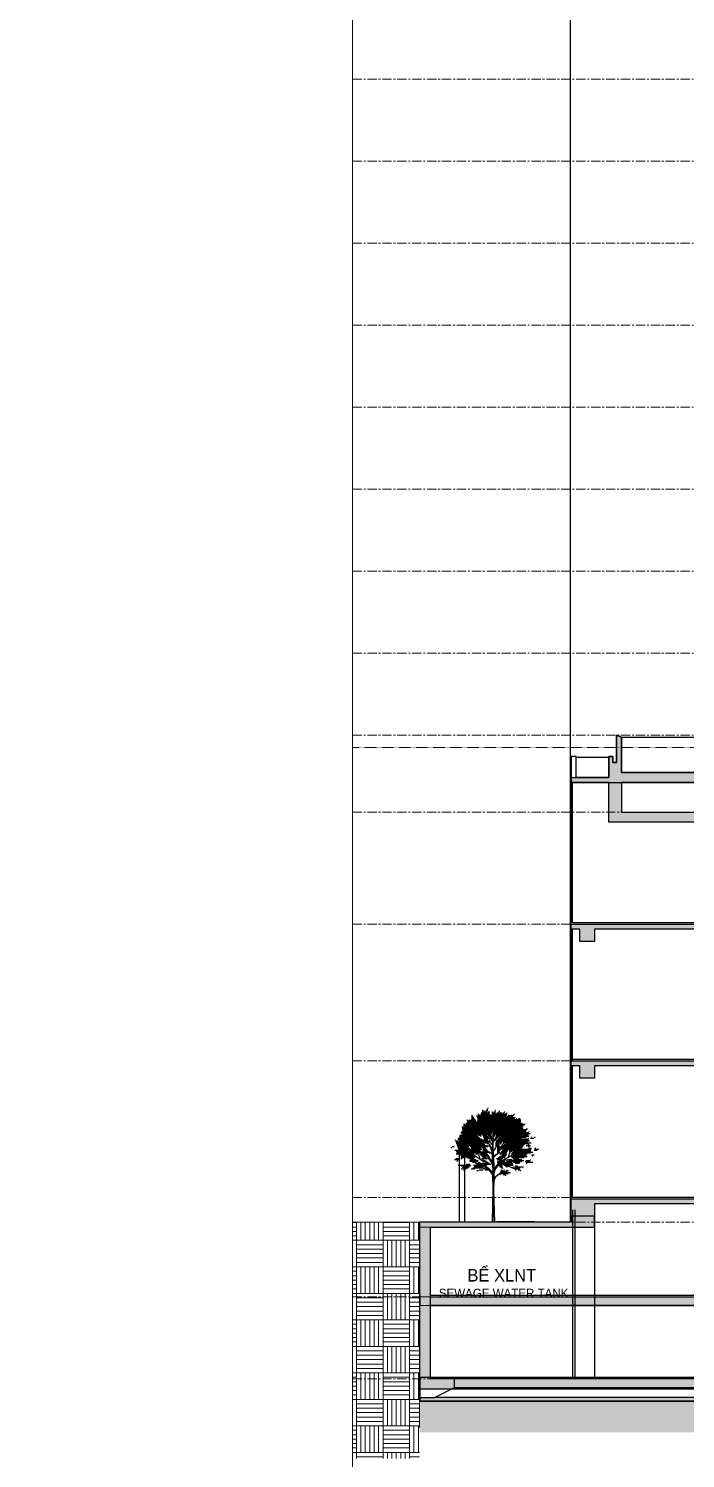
# Model space of a CAD drawing. Header units: millimetres. Extents: x -100356 to 314685, y 446 to 1273965.
# Drawn here: x 6499 to 32926, y 154586 to 212120 of the extents above; entities that cross this region are included whole.
import ezdxf
from ezdxf.xclip import XClip

# ---------------------------------------------------------------- set-up
doc = ezdxf.new("R2010")
doc.units = ezdxf.units.MM
doc.header["$XCLIPFRAME"] = 2
for name, pattern in [('20180221 BF$0$Core - tb$0$HIDDEN', [0.375, 0.25, -0.125]), ('section$0$CENTER', [2, 1.25, -0.25, 0.25, -0.25]), ('section$0$Kume - Center 2', [9, 3, -1.5, 3, -1.5])]:
    doc.linetypes.add(name, pattern=pattern)
for name, color, linetype, lineweight in [('@ color hatch', 7, 'Continuous', 13), ('Hatch-wall', 251, 'Continuous', 5), ('section$0$A-_DETA----_E', 8, 'Continuous', 9), ('section$0$A-_FLOR----_E', 7, 'Continuous', 9), ('section$0$A-_FLORLEVL_E', 7, 'Continuous', 5), ('section$0$A-_WALL----_E', 1, 'Continuous', 9), ('section$0$A-_WALL----_H', 1, 'Continuous', 18), ('section$0$C-_SITEBLDG_E', 7, 'Continuous', 9), ('section$0$C-_TOPO----_E', 7, 'Continuous', 9), ('section$0$NKC_TRUC', 8, 'section$0$CENTER', 13), ('section$0$S-_WALLSTRU_E', 1, 'Continuous', 9)]:
    doc.layers.add(name, color=color, linetype=linetype, lineweight=lineweight)
for name, color, linetype in [('section$0$FIN', 3, 'Continuous'), ('section$0$NAM', 3, 'Continuous'), ('section$0$STR', 7, 'Continuous'), ('STR', 7, 'Continuous')]:
    doc.layers.add(name, color=color, linetype=linetype)
doc.styles.add('section$0$Arial', font='Font - TrueType - Arial.ttf', dxfattribs={"width": 0.95, "height": 770})
pattern_1 = [(90, (-116859.5, 230551.9), (-1066.8, 1066.8), [1066.8, -1066.8]), (90, (-116681.7, 230551.9), (-1066.8, 1066.8), [1066.8, -1066.8]), (90, (-116503.9, 230551.9), (-1066.8, 1066.8), [1066.8, -1066.8]), (90, (-116326.1, 230551.9), (-1066.8, 1066.8), [1066.8, -1066.8]), (90, (-116148.3, 230551.9), (-1066.8, 1066.8), [1066.8, -1066.8]), (90, (-115970.5, 230551.9), (-1066.8, 1066.8), [1066.8, -1066.8]), (90, (-115792.7, 230551.9), (-1066.8, 1066.8), [1066.8, -1066.8]), (0, (-116859.5, 231618.7), (1066.8, -1066.8), [1066.8, -1066.8]), (0, (-116859.5, 231796.5), (1066.8, -1066.8), [1066.8, -1066.8]), (0, (-116859.5, 231974.3), (1066.8, -1066.8), [1066.8, -1066.8]), (0, (-116859.5, 232152.1), (1066.8, -1066.8), [1066.8, -1066.8]), (0, (-116859.5, 232329.9), (1066.8, -1066.8), [1066.8, -1066.8]), (0, (-116859.5, 232507.7), (1066.8, -1066.8), [1066.8, -1066.8]), (0, (-116859.5, 232685.5), (1066.8, -1066.8), [1066.8, -1066.8])]

# ---------------------------------------------------------------- blocks, each defined once
blk = doc.blocks.new('section$0$grid section')
at = {"layer": 'section$0$NKC_TRUC', "ltscale": 300}
for p, q in [((-141943.9, 45500), (0, 45500)), ((-141943.9, 42200), (0, 42200)), ((-141943.9, 38900), (0, 38900)), ((-141943.9, 35600), (0, 35600)), ((-141943.9, 32300), (0, 32300)), ((-141943.9, 29000), (0, 29000)), ((-141943.9, 25700), (0, 25700)), ((-141943.9, 22400), (0, 22400)), ((-141943.9, 19100), (0, 19100)), ((-141943.9, 16000), (-4445, 16000)), ((-141943.9, 11500), (-4445, 11500)), ((-141943.9, 6000), (0, 6000)), ((-141943.9, 500), (0, 500)), ((-141943.9, -500), (0, -500)), ((-141943.9, -3500), (0, -3500)), ((-141943.9, -6800), (-4445, -6800))]:
    blk.add_line(p, q, dxfattribs=at)
blk = doc.blocks.new('section$0$section')
at = {"layer": 'section$0$C-_SITEBLDG_E'}
h = blk.add_hatch(dxfattribs=at)
h.set_pattern_fill('FP_2', color=256, angle=-40, style=0, pattern_type=2)
h.set_pattern_definition([(230, (-118473.9, 182102), (-2550.58, 223.15), [266.7, -2933.7]), (175, (-118474, 182102), (493.4, -2674.8), [213.36, -2346.96]), (280.451, (-118686.4, 182120.5), (-2057.2, -2451.63), [226.66, -2493.26]), (226.184, (-118474, 181390.7), (-3795.1, 588.6), [400.05, -4400.55]), (276.636, (-118790, 181439.8), (-3323.64, -3463.99), [340, -3739.9]), (171.184, (-118474, 181390.7), (-3323.67, -3463.95), [320.04, -3520.44]), (201, (-118829.5, 181568.5), (-2122.6, 1431.71), [266.7, -2933.7]), (146, (-118829.5, 181568.5), (-865.23, -2578.63), [213.36, -2346.96]), (251.451, (-119006.4, 181687.8), (-2987.84, -1146.9), [226.66, -2493.26]), (217.5, (-118473.9, 182101.9), (-43.241, -1183.77), [117.35, -2201.164, 117.35, -4621.02]), (217.5, (-118473.9, 182101.9), (-43.241, -1183.77), [-2435.86, -2265.17, 117.35, -2238.5]), (187.5, (-118473.9, 182101.9), (-935.475, -1402.528), [117.35, -1241.044, 117.35, -3045.714]), (187.5, (-118473.9, 182101.9), (-935.475, -1402.528), [-1475.74, -2147.824, 117.35, -780.54]), (147.5, (-117680.9, 182101.9), (-1898.273, 80.205), [117.35, -771.65, 117.35, -6336.79]), (147.5, (-117680.9, 182101.9), (-1898.273, 80.205), [-1006.35, -2656.33, 117.35, -3563.11]), (137.5, (-117325.3, 182102), (-2073.81, -355.973), [117.35, -1038.35, 117.35, -4338.32]), (137.5, (-117325.3, 182102), (-2073.81, -355.973), [-1273.05, -1724.66, 117.35, -2496.31])])
h.paths.add_polyline_path([(-98226, 181972), (-98176, 181972), (-98176, 182102), (-98226, 182102)], flags=0)
h.paths.add_polyline_path([(-60007, 181972), (-60007, 182102), (-94971, 182102), (-94971, 181972), (-60198, 181972)], flags=0)
h.paths.add_polyline_path([(-174118, 181972), (-98626, 181972), (-98626, 182102), (-174118, 182102), (-174118, 181972)], flags=0)
h.paths.add_polyline_path([(-95371, 181972), (-95371, 182102), (-95421, 182102), (-95421, 181972)], flags=0)
h = blk.add_hatch(dxfattribs=at)
h.set_pattern_fill('FP_1', color=256, style=0, pattern_type=2)
h.set_pattern_definition(pattern_1)
h.paths.add_polyline_path([(-60007, 181952), (-60007, 181972), (-94133, 181972), (-94133, 181952), (-60198, 181952)])
h.paths.add_polyline_path([(-174118, 181952), (-98626, 181952), (-98626, 181972), (-174118, 181972)])
h.paths.add_polyline_path([(-98226, 181952), (-98176, 181952), (-98176, 181972), (-98226, 181972)])
h.paths.add_polyline_path([(-95371, 181952), (-95371, 181972), (-95421, 181972), (-95421, 181952)])
at = {"layer": 'section$0$C-_TOPO----_E'}
h = blk.add_hatch(dxfattribs=at)
h.set_pattern_fill('FP_1', color=15, style=0, pattern_type=2)
h.set_pattern_definition([(90, (-116859.5, 229501.9), (-1066.8, 1066.8), [1066.8, -1066.8]), (90, (-116681.7, 229501.9), (-1066.8, 1066.8), [1066.8, -1066.8]), (90, (-116503.9, 229501.9), (-1066.8, 1066.8), [1066.8, -1066.8]), (90, (-116326.1, 229501.9), (-1066.8, 1066.8), [1066.8, -1066.8]), (90, (-116148.3, 229501.9), (-1066.8, 1066.8), [1066.8, -1066.8]), (90, (-115970.5, 229501.9), (-1066.8, 1066.8), [1066.8, -1066.8]), (90, (-115792.7, 229501.9), (-1066.8, 1066.8), [1066.8, -1066.8]), (0, (-116859.5, 230568.7), (1066.8, -1066.8), [1066.8, -1066.8]), (0, (-116859.5, 230746.5), (1066.8, -1066.8), [1066.8, -1066.8]), (0, (-116859.5, 230924.3), (1066.8, -1066.8), [1066.8, -1066.8]), (0, (-116859.5, 231102.1), (1066.8, -1066.8), [1066.8, -1066.8]), (0, (-116859.5, 231279.9), (1066.8, -1066.8), [1066.8, -1066.8]), (0, (-116859.5, 231457.7), (1066.8, -1066.8), [1066.8, -1066.8]), (0, (-116859.5, 231635.5), (1066.8, -1066.8), [1066.8, -1066.8])])
h.paths.add_polyline_path([(-180903, 179652), (-174125, 179652), (-174125, 189152), (-180903, 189152), (-180903, 182177)], flags=0)
h = blk.add_hatch(dxfattribs=at)
h.set_pattern_fill('FP_1', color=15, style=0, pattern_type=2)
h.set_pattern_definition(pattern_1)
h.paths.add_polyline_path([(-94133, 181952), (-94133, 181002), (-98626, 181002), (-98626, 181952), (-174125, 181952), (-174125, 180702), (-60007, 180702), (-60007, 181952)])
at = {"layer": 'section$0$A-_DETA----_E', "linetype": 'section$0$Kume - Center 2'}
blk.add_line((-180903, 208252), (-56304, 208252), dxfattribs=at)
at = {"layer": 'section$0$A-_FLOR----_E', "lineweight": 25}
for p, q in [((-174118, 186202), (-174118, 185802)), ((-98033, 186202), (-173686, 186202)), ((-173686, 185802), (-98033, 185802)), ((-174118, 182502), (-174125, 182502)), ((-174118, 182902), (-174118, 182502)), ((-172718, 182902), (-174118, 182902)), ((-174118, 182902), (-174118, 182102)), ((-173518, 182102), (-172718, 182502)), ((-98533, 182902), (-172718, 182902)), ((-172718, 182502), (-172718, 182902)), ((-172718, 182502), (-98533, 182502)), ((-174118, 182102), (-173518, 182102))]:
    blk.add_line(p, q, dxfattribs=at)
at = {"layer": 'section$0$A-_FLOR----_E'}
for p, q in [((-98033, 186152), (-174118, 186152)), ((-98533, 182852), (-172718, 182852))]:
    blk.add_line(p, q, dxfattribs=at)
at = {"layer": 'section$0$A-_WALL----_E'}
for p, q in [((-173702, 188952), (-173702, 185102)), ((-173686, 186152), (-173686, 186202)), ((-173686, 185802), (-174118, 185802)), ((-173702, 185802), (-173702, 182902))]:
    blk.add_line(p, q, dxfattribs=at)
at = {"layer": 'section$0$C-_SITEBLDG_E'}
for p, q in [((-174125, 182102), (-174118, 182102)), ((-174118, 181952), (-174125, 181952)), ((-98533, 181972), (-174118, 181972))]:
    blk.add_line(p, q, dxfattribs=at)
at = {"layer": 'section$0$C-_SITEBLDG_E', "lineweight": 25}
for p, q in [((-174118, 182102), (-174118, 181952)), ((-174118, 181952), (-98533, 181952)), ((-98533, 182102), (-173518, 182102))]:
    blk.add_line(p, q, dxfattribs=at)
at = {"layer": 'section$0$C-_TOPO----_E', "lineweight": 18}
for p, q in [((-174125, 189152), (-180903, 189152)), ((-164056, 181952), (-174125, 181952)), ((-136471, 181952), (-164056, 181952))]:
    blk.add_line(p, q, dxfattribs=at)
at = {"layer": 'section$0$C-_TOPO----_E'}
for p, q in [((-180903, 189152), (-174125, 189152)), ((-174125, 189152), (-168022, 189152)), ((-168022, 189152), (-174125, 189152)), ((-174125, 189152), (-174125, 183853)), ((-174125, 184903), (-174125, 181952)), ((-164056, 181952), (-174125, 181952)), ((-136471, 181952), (-164056, 181952))]:
    blk.add_line(p, q, dxfattribs=at)
at = {"layer": 'section$0$C-_TOPO----_E', "lineweight": 18, "flags": 128}
blk.add_lwpolyline([(-174125, 180902), (-174125, 183853), (-174125, 189152)], dxfattribs=at)
at = {"layer": 'section$0$FIN'}
for p, q in [((-167971, 189652), (-167971, 185152)), ((-167876, 189652), (-167876, 185152)), ((-167082, 189652), (-167082, 185152)), ((-167971, 185802), (-167971, 182902)), ((-167876, 185802), (-167876, 182902)), ((-167082, 185802), (-167082, 182902))]:
    blk.add_line(p, q, dxfattribs=at)
at = {"layer": 'section$0$S-_WALLSTRU_E'}
for p, q in [((-174118, 188952), (-174125, 188952)), ((-168022, 188952), (-173686, 188952))]:
    blk.add_line(p, q, dxfattribs=at)
at = {"layer": 'section$0$S-_WALLSTRU_E', "lineweight": 18}
for p, q in [((-174118, 188952), (-174118, 185152)), ((-173686, 188952), (-174118, 188952)), ((-173686, 185152), (-173686, 188952)), ((-174118, 185802), (-174118, 182902)), ((-173686, 182902), (-173686, 185802))]:
    blk.add_line(p, q, dxfattribs=at)
blk = doc.blocks.new('section$0$PODIUM')
at = {"layer": 'Hatch-wall', "ltscale": 0.5}
h = blk.add_hatch(color=256, dxfattribs=at)
h.dxf.hatch_style = 1
h.paths.add_polyline_path([(-28518, 21000), (-28518, 23000), (-36718, 23000), (-44940, 22200), (-65371, 22200), (-65371, 21000)], flags=16)
h.paths.add_polyline_path([(-67390, 22200), (-67390, 22400), (-65871, 22400), (-65871, 23250), (-65721, 23250), (-65721, 23000), (-65571, 23000), (-65571, 24100), (-65371, 24027), (-65371, 22600), (-44940, 22600), (-36718, 23400), (-36718, 23927), (-36518, 23927), (-36518, 23400), (-28518, 23400), (-28518, 24027), (-28318, 24100), (-28318, 24000), (-28318, 23850), (-12725, 23850), (-12725, 24050), (2849, 24050), (2849, 23550), (2599, 23550), (2599, 23850), (729, 23850), (729, 23550), (429, 23550), (429, 23850), (-2571, 23850), (-2571, 23550), (-2871, 23550), (-2871, 23850), (-12125, 23850), (-12125, 23070), (-12725, 23070), (-12725, 23570), (-16690, 23570), (-16690, 23370), (-16990, 23370), (-16990, 23570), (-16990, 23720), (-28318, 23720), (-28318, 23420), (-28318, 23370), (-28318, 23720), (-28318, 20600), (-65871, 20600), (-65871, 22200)])
h = blk.add_hatch(color=256, dxfattribs=at)
h.dxf.hatch_style = 1
h.paths.add_polyline_path([(-67390, 16500), (2849, 16500), (2849, 15900), (2249, 15900), (2249, 16300), (-2271, 16300), (-2271, 15900), (-2871, 15900), (-2871, 16300), (-12125, 16300), (-12125, 15800), (-12725, 15800), (-12725, 16300), (-16690, 16300), (-16690, 15900), (-17290, 15900), (-17290, 16300), (-28318, 16300), (-28318, 15800), (-28918, 15800), (-28918, 16300), (-37160, 16300), (-37160, 15800), (-37760, 15800), (-37760, 16300), (-44540, 16300), (-44540, 15900), (-45140, 15900), (-45140, 16300), (-56690, 16300), (-56690, 15800), (-57290, 15800), (-57290, 16300), (-66450, 16300), (-66450, 15800), (-67050, 15800), (-67050, 16300), (-67390, 16300)])
h = blk.add_hatch(color=256, dxfattribs=at)
h.dxf.hatch_style = 1
h.paths.add_polyline_path([(-67390, 11000), (2849, 11000), (2849, 10400), (2249, 10400), (2249, 10800), (-2271, 10800), (-2271, 10400), (-2871, 10400), (-2871, 10800), (-12125, 10800), (-12125, 10300), (-12725, 10300), (-12725, 10800), (-16690, 10800), (-16690, 10400), (-17290, 10400), (-17290, 10800), (-28318, 10800), (-28318, 10300), (-28918, 10300), (-28918, 10800), (-37160, 10800), (-37160, 10300), (-37760, 10300), (-37760, 10800), (-44540, 10800), (-44540, 10400), (-45140, 10400), (-45140, 10800), (-56690, 10800), (-56690, 10300), (-57290, 10300), (-57290, 10800), (-66450, 10800), (-66450, 10300), (-67050, 10300), (-67050, 10800), (-67390, 10800)])
h = blk.add_hatch(color=256, dxfattribs=at)
h.dxf.hatch_style = 1
h.paths.add_polyline_path([(22454, 5450), (22454, 4750), (23054, 4750), (23054, 5250), (25554, 5250), (25554, 4750), (26154, 4750), (26154, 5250), (36629, 5250), (36629, 4750), (37229, 4750), (37229, 5250), (40025, 5250), (40025, 4750), (40210, 4750), (40210, -1800), (5749, -1800), (5749, -3300), (2849, -3300), (2849, -1800), (-73054, -1800), (-73054, 4300), (-67244, 4300), (-66450, 4300), (-66450, 4750), (-67390, 4750), (-67390, 4500), (-73493, 4500), (-73493, -2200), (2499, -2200), (2499, -2565), (2499, -3600), (6099, -3600), (6099, -2200), (40625, -2200), (40625, 4750), (40625, 5450)])
h = blk.add_hatch(color=256, dxfattribs=at)
h.dxf.hatch_style = 1
h.paths.add_polyline_path([(-67390, 5450), (2849, 5450), (2849, 4850), (2249, 4850), (2249, 5250), (-2271, 5250), (-2271, 4850), (-2871, 4850), (-2871, 5250), (-12125, 5250), (-12125, 4750), (-12725, 4750), (-12725, 5250), (-16690, 5250), (-16690, 4850), (-17290, 4850), (-17290, 5250), (-28318, 5250), (-28318, 4750), (-28918, 4750), (-28918, 5250), (-37160, 5250), (-37160, 4750), (-37760, 4750), (-37760, 5250), (-44540, 5250), (-44540, 4850), (-45140, 4850), (-45140, 5250), (-56690, 5250), (-56690, 4750), (-57290, 4750), (-57290, 5250), (-66450, 5250), (-66450, 4750), (-67390, 4750), (-67390, 5250)])
h = blk.add_hatch(color=256, dxfattribs=at)
h.dxf.hatch_style = 1
h.paths.add_polyline_path([(-73054, 1500), (2599, 1500), (2599, 1150), (-73054, 1150)])
at = {"layer": 'section$0$FIN'}
for p, q in [((-65371, 24027), (-28518, 24027)), ((-57730, 16550), (-67390, 16550)), ((-57730, 11050), (-67390, 11050)), ((-57730, 5500), (-67390, 5500))]:
    blk.add_line(p, q, dxfattribs=at)
for points in [[(-65871, 23200), (-67190, 23200)], [(-67390, 16550), (-67390, 22200)], [(-67340, 16550), (-67340, 22200)], [(-67390, 11000), (-67390, 16300)], [(-67340, 11000), (-67340, 16300)], [(-67390, 5500), (-67390, 10800)], [(-67340, 5500), (-67340, 10800)]]:
    blk.add_lwpolyline(points, dxfattribs=at)
at = {"layer": 'section$0$STR', "ltscale": 10}
for p, q in [((-65371, 24027), (-65571, 24100)), ((-65571, 24100), (-65571, 23000)), ((-65371, 22600), (-65371, 24027)), ((-67190, 23250), (-67390, 23250)), ((-67390, 23250), (-67390, 22200)), ((-67190, 22400), (-67190, 23250)), ((-65721, 23250), (-65871, 23250)), ((-65871, 23250), (-65871, 22400)), ((-65721, 23000), (-65721, 23250)), ((-65571, 23000), (-65721, 23000)), ((-44940, 22600), (-65371, 22600)), ((-67390, 22200), (-65771, 22200)), ((-65871, 22400), (-67190, 22400)), ((-65771, 22200), (-44940, 22200))]:
    blk.add_line(p, q, dxfattribs=at)
at = {"layer": 'section$0$STR'}
for points in [[(-62170, 16300), (-66450, 16300), (-66450, 15800), (-67050, 15800), (-67050, 16300), (-67390, 16300), (-67390, 16500), (-37070, 16500), (-37160, 16500), (-37160, 16300), (-37160, 16300), (-37160, 15800), (-37760, 15800), (-37760, 16300), (-42040, 16300)], [(-62170, 10800), (-66450, 10800), (-66450, 10300), (-67050, 10300), (-67050, 10800), (-67390, 10800), (-67390, 11000), (-37070, 11000), (-37160, 11000), (-37160, 10800), (-37160, 10800), (-37160, 10300), (-37760, 10300), (-37760, 10800), (-42040, 10800)], [(-62170, 5250), (-66450, 5250), (-66450, 4750), (-67390, 4750), (-67390, 5250), (-67390, 5250), (-67390, 5450), (-37070, 5450), (-37160, 5450), (-37160, 5250), (-37160, 5250), (-37160, 4750), (-37760, 4750), (-37760, 5250), (-42040, 5250)]]:
    blk.add_lwpolyline(points, dxfattribs=at)
at = {"layer": 'STR', "ltscale": 0.5}
for points in [[(-28318, 20600), (-65871, 20600), (-65871, 22200), (-67390, 22200), (-67390, 22400), (-65871, 22400), (-65871, 23250), (-65721, 23250), (-65721, 23000), (-65571, 23000), (-65571, 24100), (-65371, 24027), (-65371, 22600), (-44940, 22600)], [(-57290, 16300), (-66450, 16300), (-66450, 15800), (-67050, 15800), (-67050, 16300), (-67390, 16300), (-67390, 16500), (2849, 16500)], [(-57290, 10800), (-66450, 10800), (-66450, 10300), (-67050, 10300), (-67050, 10800), (-67390, 10800), (-67390, 11000), (2849, 11000)], [(2849, -1800), (-73054, -1800), (-73054, 4300), (-67244, 4300), (-66450, 4300), (-66450, 4750), (-67390, 4750), (-67390, 4500), (-73493, 4500), (-73493, -2200), (2499, -2200)], [(-57290, 5250), (-66450, 5250), (-66450, 4750), (-67390, 4750), (-67390, 5250), (-67390, 5250), (-67390, 5450), (2849, 5450)]]:
    blk.add_lwpolyline(points, dxfattribs=at)
for points in [[(-28518, 21000), (-28518, 23000), (-36718, 23000), (-44940, 22200), (-65371, 22200), (-65371, 21000)], [(-73054, 1500), (2599, 1500), (2599, 1150), (-73054, 1150)]]:
    blk.add_lwpolyline(points, close=True, dxfattribs=at)
blk = doc.blocks.new('*X312')
at = {"color": 0, "linetype": 'ByBlock'}
for p, q in [((6.81, 14), (6.88, 14)), ((6.81, 13.9), (7.01, 13.9)), ((7.14, 13.9), (7.37, 13.9)), ((7.22, 14), (7.39, 14)), ((7.3, 14.1), (7.42, 14.1)), ((7.38, 14.2), (7.45, 14.2)), ((7.47, 14.3), (7.47, 14.3)), ((7.64, 13.9), (7.65, 13.9)), ((7.82, 13.9), (7.85, 13.9)), ((8.14, 13.9), (8.24, 13.9)), ((8.24, 14), (8.25, 14)), ((8.63, 13.9), (8.69, 13.9)), ((4.6, 12.3), (4.63, 12.3)), ((4.78, 12.5), (4.93, 12.5)), ((4.8, 12.4), (11.31, 12.4)), ((4.82, 12.3), (11.21, 12.3)), ((5.05, 12.6), (10.87, 12.6)), ((5.06, 12.5), (11.42, 12.5)), ((5.11, 13), (5.11, 13)), ((5.15, 12.9), (5.24, 12.9)), ((5.19, 12.8), (6.16, 12.8)), ((5.23, 12.7), (10.92, 12.7)), ((5.32, 12.9), (6.1, 12.9)), ((5.63, 13), (6.03, 13)), ((5.64, 13.1), (5.96, 13.1)), ((5.65, 13.3), (5.83, 13.3)), ((5.65, 13.2), (5.9, 13.2)), ((5.66, 13.4), (5.76, 13.4)), ((5.67, 13.5), (5.7, 13.5)), ((6.18, 13.4), (6.26, 13.4)), ((6.22, 13.3), (9.41, 13.3)), ((6.26, 13.2), (9.39, 13.2)), ((6.26, 12.8), (10.96, 12.8)), ((6.3, 13.7), (6.31, 13.7)), ((6.3, 13.1), (10.29, 13.1)), ((6.3, 12.9), (10.95, 12.9)), ((6.32, 13.6), (6.41, 13.6)), ((6.33, 13), (10.24, 13)), ((6.34, 13.5), (6.52, 13.5)), ((6.36, 13.4), (9.42, 13.4)), ((6.62, 13.5), (7.77, 13.5)), ((6.65, 13.6), (7.57, 13.6)), ((6.68, 13.7), (7.59, 13.7)), ((6.79, 13.8), (7.34, 13.8)), ((7.45, 13.8), (7.62, 13.8)), ((7.82, 13.8), (7.92, 13.8)), ((7.82, 13.7), (8.23, 13.7)), ((7.82, 13.6), (8.23, 13.6)), ((7.82, 13.5), (9.44, 13.5)), ((8.04, 13.8), (8.24, 13.8)), ((8.25, 13.6), (8.84, 13.6)), ((8.38, 13.7), (8.89, 13.7)), ((8.51, 13.8), (8.65, 13.8)), ((8.89, 13.6), (9.45, 13.6)), ((9.02, 13.7), (9.17, 13.7)), ((9.16, 13.8), (9.21, 13.8)), ((9.39, 13.7), (9.47, 13.7)), ((9.41, 13.2), (10.34, 13.2)), ((9.48, 13.3), (10.09, 13.3)), ((9.56, 13.4), (10.16, 13.4)), ((9.63, 13.5), (9.65, 13.5)), ((9.93, 13.5), (10.01, 13.5)), ((10.11, 13.5), (10.23, 13.5)), ((10.26, 13), (10.5, 13)), ((10.27, 13.6), (10.29, 13.6)), ((10.45, 13.1), (10.5, 13.1)), ((10.53, 13), (10.91, 13)), ((10.68, 13.1), (10.87, 13.1)), ((10.91, 12.6), (11.08, 12.6)), ((3.88, 10.8), (3.95, 10.8)), ((4.18, 10.9), (6.73, 10.9)), ((4.22, 11), (6.54, 11)), ((4.27, 10.8), (7.3, 10.8)), ((4.35, 11.3), (6.3, 11.3)), ((4.36, 11.2), (6.38, 11.2)), ((4.38, 11.1), (6.46, 11.1)), ((4.52, 11.6), (7.88, 11.6)), ((4.56, 11.7), (7.93, 11.7)), ((4.58, 11.5), (6.68, 11.5)), ((4.62, 12.2), (11.1, 12.2)), ((4.64, 12.1), (11.21, 12.1)), ((4.64, 11.4), (6.69, 11.4)), ((4.66, 12), (11.2, 12)), ((4.68, 11.8), (11.53, 11.8)), ((4.69, 11.9), (11.19, 11.9)), ((6.41, 11.3), (6.69, 11.3)), ((6.61, 11.2), (6.7, 11.2)), ((6.71, 11.5), (7.84, 11.5)), ((6.77, 11.4), (7.28, 11.4)), ((6.83, 11.3), (7.34, 11.3)), ((6.89, 11.2), (7.2, 11.2)), ((6.94, 11.1), (7.22, 11.1)), ((6.96, 10.9), (7.27, 10.9)), ((7, 11), (7.25, 11)), ((7.24, 11.2), (7.4, 11.2)), ((7.33, 11.4), (7.71, 11.4)), ((7.33, 11.1), (7.46, 11.1)), ((7.41, 11), (7.52, 11)), ((7.45, 11.3), (7.78, 11.3)), ((7.5, 10.9), (7.58, 10.9)), ((7.56, 11.2), (7.85, 11.2)), ((7.58, 10.8), (7.63, 10.8)), ((7.68, 11.1), (8.06, 11.1)), ((7.8, 11), (8.01, 11)), ((7.89, 11.2), (8.11, 11.2)), ((7.9, 11.3), (8.16, 11.3)), ((7.92, 11.4), (8.21, 11.4)), ((7.92, 10.9), (7.96, 10.9)), ((7.93, 11.5), (8.26, 11.5)), ((7.94, 11.6), (8.31, 11.6)), ((7.96, 11.7), (11.47, 11.7)), ((8.22, 10.9), (8.29, 10.9)), ((8.23, 11), (8.41, 11)), ((8.24, 11.1), (8.54, 11.1)), ((8.26, 11.2), (8.66, 11.2)), ((8.27, 11.3), (8.78, 11.3)), ((8.28, 11.4), (11.78, 11.4)), ((8.3, 11.5), (11.94, 11.5)), ((8.31, 11.6), (11.82, 11.6)), ((8.37, 10.8), (11.76, 10.8)), ((8.46, 10.9), (11.77, 10.9)), ((8.55, 11), (10.93, 11)), ((8.64, 11.1), (11.53, 11.1)), ((8.73, 11.2), (11.82, 11.2)), ((8.81, 11.3), (11.75, 11.3)), ((11.28, 11.9), (11.59, 11.9)), ((11.52, 12), (11.66, 12)), ((11.77, 11), (11.79, 11)), ((11.79, 11.7), (11.83, 11.7)), ((11.99, 11), (12.39, 11)), ((12.06, 11.1), (12.14, 11.1)), ((12.38, 11.1), (12.49, 11.1)), ((3.42, 10), (3.53, 10)), ((3.59, 10.1), (3.78, 10.1)), ((3.87, 9.7), (6.58, 9.7)), ((3.92, 10.7), (4.22, 10.7)), ((3.96, 10.6), (7.35, 10.6)), ((4, 10.5), (6.78, 10.5)), ((4.01, 9.6), (6.69, 9.6)), ((4.01, 9.3), (5.91, 9.3)), ((4.04, 10.4), (6.94, 10.4)), ((4.05, 9.4), (5.81, 9.4)), ((4.08, 10.3), (5.29, 10.3)), ((4.11, 9.5), (6.37, 9.5)), ((4.12, 10.2), (5.32, 10.2)), ((4.16, 10.1), (5.35, 10.1)), ((4.19, 10), (5.18, 10)), ((4.23, 9.9), (5.42, 9.9)), ((4.27, 9.8), (6.76, 9.8)), ((4.37, 10.7), (7.33, 10.7)), ((5.3, 10.3), (7.09, 10.3)), ((5.41, 10.2), (7.24, 10.2)), ((5.51, 10.1), (6.7, 10.1)), ((5.6, 9.9), (6.74, 9.9)), ((5.62, 10), (6.72, 10)), ((5.84, 9.4), (6.4, 9.4)), ((6.13, 9.3), (6.44, 9.3)), ((6.37, 9.5), (6.81, 9.5)), ((6.46, 9.4), (7.26, 9.4)), ((6.54, 9.3), (7.35, 9.3)), ((6.7, 10.1), (7.4, 10.1)), ((6.81, 10), (7.1, 10)), ((6.81, 9.5), (7.57, 9.5)), ((6.83, 9.6), (7.48, 9.6)), ((6.85, 9.7), (7.38, 9.7)), ((6.87, 9.8), (7.29, 9.8)), ((6.89, 9.9), (7.2, 9.9)), ((6.91, 10.5), (7.38, 10.5)), ((7.32, 10.4), (7.41, 10.4)), ((7.55, 9.4), (7.66, 9.4)), ((7.67, 10.7), (7.69, 10.7)), ((7.75, 10.6), (7.75, 10.6)), ((8.21, 9.9), (8.25, 9.9)), ((8.22, 10.1), (8.35, 10.1)), ((8.22, 10), (8.3, 10)), ((8.23, 10.3), (8.64, 10.3)), ((8.23, 10.2), (8.4, 10.2)), ((8.24, 10.5), (8.58, 10.5)), ((8.24, 10.4), (8.61, 10.4)), ((8.25, 10.6), (8.56, 10.6)), ((8.29, 10.7), (9, 10.7)), ((8.4, 10.2), (8.66, 10.2)), ((8.4, 10.1), (8.69, 10.1)), ((8.41, 10), (9.13, 10)), ((8.41, 9.9), (9, 9.9)), ((8.41, 9.8), (8.87, 9.8)), ((8.41, 9.7), (8.74, 9.7)), ((8.42, 9.6), (8.61, 9.6)), ((8.42, 9.5), (8.48, 9.5)), ((8.58, 10.6), (8.94, 10.6)), ((8.66, 10.5), (8.88, 10.5)), ((8.66, 9.3), (9.05, 9.3)), ((8.72, 9.4), (9.37, 9.4)), ((8.74, 10.4), (8.82, 10.4)), ((8.78, 10.1), (11.16, 10.1)), ((8.79, 9.5), (9.45, 9.5)), ((8.86, 9.6), (9.52, 9.6)), ((8.93, 9.7), (9.59, 9.7)), ((8.96, 10.2), (11.24, 10.2)), ((9, 9.8), (9.66, 9.8)), ((9.04, 10.7), (11.86, 10.7)), ((9.04, 10.6), (11.66, 10.6)), ((9.04, 10.5), (12.06, 10.5)), ((9.07, 9.9), (10.99, 9.9)), ((9.08, 9.3), (9.43, 9.3)), ((9.14, 10.3), (11.35, 10.3)), ((9.14, 10), (11.07, 10)), ((9.33, 10.4), (11.76, 10.4)), ((9.69, 9.8), (12.05, 9.8)), ((9.7, 9.7), (12, 9.7)), ((9.71, 9.6), (10.02, 9.6)), ((9.72, 9.5), (9.85, 9.5)), ((9.91, 9.3), (11.63, 9.3)), ((9.97, 9.4), (11.99, 9.4)), ((10.04, 9.5), (12.22, 9.5)), ((10.12, 9.6), (12.02, 9.6)), ((11.53, 10.2), (11.98, 10.2)), ((11.71, 10.3), (11.83, 10.3)), ((11.73, 10.1), (11.87, 10.1)), ((11.77, 9.9), (12.09, 9.9)), ((12.38, 9.7), (12.68, 9.7)), ((12.42, 9.8), (12.83, 9.8)), ((12.46, 9.9), (12.56, 9.9)), ((12.51, 10), (12.53, 10)), ((3.82, 8.7), (4.28, 8.7)), ((3.98, 8.8), (4.29, 8.8)), ((4.07, 8.5), (4.11, 8.5)), ((4.09, 8.6), (4.19, 8.6)), ((4.22, 8.1), (5.57, 8.1)), ((4.35, 9.2), (6.01, 9.2)), ((4.49, 8.8), (4.66, 8.8)), ((4.51, 8.9), (4.91, 8.9)), ((4.53, 7.7), (4.65, 7.7)), ((4.54, 9), (6.21, 9)), ((4.55, 8), (5.49, 8)), ((4.57, 9.1), (6.11, 9.1)), ((4.64, 7.8), (5.24, 7.8)), ((4.76, 7.9), (5.4, 7.9)), ((4.79, 7.7), (5.08, 7.7)), ((5.11, 8.9), (6.02, 8.9)), ((5.13, 8.2), (5.47, 8.2)), ((5.24, 7.8), (5.31, 7.8)), ((5.37, 8.8), (5.91, 8.8)), ((5.44, 8.6), (6.36, 8.6)), ((5.47, 8.5), (6.35, 8.5)), ((5.54, 8.7), (6.14, 8.7)), ((5.63, 7.7), (5.98, 7.7)), ((5.77, 8.4), (6.15, 8.4)), ((5.8, 7.8), (6.95, 7.8)), ((5.87, 8.1), (7.29, 8.1)), ((5.95, 8), (7.16, 8)), ((5.96, 7.9), (6.88, 7.9)), ((6.08, 8.3), (6.45, 8.3)), ((6.19, 8.2), (6.75, 8.2)), ((6.42, 9.2), (6.48, 9.2)), ((6.63, 9.2), (7.43, 9.2)), ((6.71, 9.1), (6.92, 9.1)), ((6.71, 8.8), (7.36, 8.8)), ((6.76, 8.3), (7.6, 8.3)), ((6.79, 8.2), (7.77, 8.2)), ((6.8, 9), (6.86, 9)), ((6.82, 8.7), (6.93, 8.7)), ((6.9, 8.9), (7.27, 8.9)), ((6.92, 9), (7.19, 9)), ((6.93, 8.6), (7.1, 8.6)), ((6.94, 7.7), (7.03, 7.7)), ((6.95, 9.1), (7.52, 9.1)), ((6.96, 7.9), (7.32, 7.9)), ((7.04, 8.5), (7.27, 8.5)), ((7.15, 8.4), (7.43, 8.4)), ((7.32, 7.8), (7.49, 7.8)), ((7.38, 9), (7.6, 9)), ((7.68, 8.9), (7.69, 8.9)), ((8.35, 8.8), (9.03, 8.8)), ((8.39, 8.7), (8.92, 8.7)), ((8.39, 8.4), (9.37, 8.4)), ((8.44, 8.5), (8.87, 8.5)), ((8.44, 8.3), (10.05, 8.3)), ((8.49, 8.2), (8.91, 8.2)), ((8.5, 8.9), (9.22, 8.9)), ((8.54, 8.1), (8.93, 8.1)), ((8.59, 8), (8.96, 8)), ((8.64, 9), (9.3, 9)), ((8.67, 8.6), (8.9, 8.6)), ((8.7, 7.9), (8.99, 7.9)), ((8.79, 9.1), (9.3, 9.1)), ((8.87, 7.8), (9.01, 7.8)), ((8.91, 8.5), (9.23, 8.5)), ((8.93, 9.2), (9.4, 9.2)), ((8.97, 8.2), (10.08, 8.2)), ((9.03, 7.7), (9.04, 7.7)), ((9.11, 8.1), (9.56, 8.1)), ((9.26, 8), (9.54, 8)), ((9.4, 8.6), (9.53, 8.6)), ((9.4, 7.9), (9.53, 7.9)), ((9.41, 8.5), (9.99, 8.5)), ((9.42, 8.4), (10.02, 8.4)), ((9.58, 8.1), (10.11, 8.1)), ((9.63, 8.7), (9.99, 8.7)), ((9.66, 8.6), (11.25, 8.6)), ((9.92, 9), (11.62, 9)), ((9.99, 8.9), (11.3, 8.9)), ((10, 8.5), (11.06, 8.5)), ((10.02, 9.2), (11.52, 9.2)), ((10.12, 8.8), (10.74, 8.8)), ((10.13, 9.1), (11.57, 9.1)), ((10.17, 8.4), (10.88, 8.4)), ((10.24, 8.7), (11.06, 8.7)), ((10.25, 7.9), (11.23, 7.9)), ((10.29, 7.8), (10.89, 7.8)), ((10.33, 8.3), (10.8, 8.3)), ((10.33, 7.7), (10.79, 7.7)), ((10.35, 8), (10.58, 8)), ((11.42, 8.5), (11.89, 8.5)), ((11.47, 8.4), (12.22, 8.4)), ((11.51, 8.6), (11.93, 8.6)), ((11.52, 8.3), (11.61, 8.3)), ((11.99, 8.7), (12.01, 8.7)), ((12.09, 9.2), (12.36, 9.2)), ((12.17, 9.1), (12.22, 9.1)), ((4.77, 7.5), (4.77, 7.5)), ((4.78, 7.6), (4.93, 7.6)), ((6.22, 7.5), (6.4, 7.5)), ((6.48, 7.6), (6.87, 7.6)), ((7.11, 7.6), (7.48, 7.6)), ((8.77, 7.1), (8.8, 7.1)), ((8.78, 7.2), (9.63, 7.2)), ((8.8, 7.3), (9.85, 7.3)), ((8.81, 7.6), (8.86, 7.6)), ((8.81, 7.5), (9.03, 7.5)), ((8.81, 7.4), (9.49, 7.4)), ((9.05, 7.1), (9.29, 7.1)), ((9.08, 7.5), (9.19, 7.5)), ((9.14, 7.6), (9.19, 7.6)), ((9.26, 7), (9.38, 7)), ((9.36, 7.5), (9.63, 7.5)), ((9.47, 6.9), (9.47, 6.9)), ((9.75, 7.6), (9.76, 7.6)), ((10.37, 7.6), (10.46, 7.6)), ((10.41, 7.5), (10.43, 7.5)), ((10.65, 7.6), (10.86, 7.6)), ((10.88, 7.5), (10.94, 7.5))]:
    blk.add_line(p, q, dxfattribs=at)
blk = doc.blocks.new('section$0$A$C07DE5BE7')
at = {"color": 113}
for p, q in [((-39, 1254), (-154, 1547)), ((-32, 1443), (-107, 1544)), ((-25, 1440), (-14, 1590)), ((-72, 1340), (-147, 1368)), ((-29, 1375), (-93, 1454)), ((-32, 1279), (-86, 1386)), ((-32, 1415), (39, 1533)), ((-22, 1085), (-32, 1440)), ((-25, 1436), (32, 1479)), ((-25, 1383), (-22, 1429)), ((-18, 1182), (-25, 1383)), ((-14, 1272), (21, 1322)), ((129, 1361), (165, 1408)), ((-186, 1067), (-326, 1161)), ((-100, 938), (-290, 1064)), ((-90, 946), (-279, 1060)), ((-258, 1114), (-276, 1196)), ((-29, 1032), (-122, 1161)), ((-115, 1161), (-29, 1049)), ((-39, 1211), (-97, 1257)), ((-29, 1049), (-39, 1254)), ((-25, 881), (-29, 1032)), ((-14, 1168), (97, 1254)), ((-14, 1186), (39, 1214)), ((-7, 964), (-14, 1168)), ((-14, 953), (86, 1057)), ((7, 964), (79, 1039)), ((11, 938), (104, 1064)), ((104, 1064), (200, 1117)), ((129, 1092), (204, 1128)), ((150, 1103), (315, 1196)), ((200, 1117), (369, 1103)), ((218, 1032), (329, 1042)), ((251, 1161), (272, 1239)), ((-272, 967), (-419, 942)), ((-272, 967), (-326, 985)), ((-100, 938), (-272, 967)), ((-29, 842), (-100, 938)), ((-32, 881), (-90, 946)), ((-22, 856), (-86, 928)), ((-25, 598), (-29, 842)), ((-14, 953), (-22, 1017)), ((-21, 763), (-16, 849)), ((-18, 695), (-7, 924)), ((-11, 459), (-7, 860)), ((-7, 924), (7, 964)), ((-7, 860), (11, 938)), ((-4, 741), (18, 799)), ((4, 799), (107, 878)), ((18, 799), (79, 853)), ((107, 878), (140, 921)), ((107, 878), (229, 913)), ((240, 1003), (365, 949)), ((308, 974), (354, 985)), ((-36, 0), (-25, 598)), ((-22, 7), (-18, 562)), ((-19, 573), (-18, 692)), ((-18, 562), (0, 0))]:
    blk.add_line(p, q, dxfattribs=at)
at = {"color": 113, "xscale": 166.6666666278616, "yscale": 166.6666666278616, "zscale": 166.6666666666667}
blk.add_blockref('*X312', (-1353, -333), dxfattribs=at)
blk = doc.blocks.new('section')
at = {"layer": 'section$0$A-_WALL----_H', "linetype": '20180221 BF$0$Core - tb$0$HIDDEN', "ltscale": 300, "const_width": 50}
blk.add_lwpolyline([(178154, -500), (178154, 94329)], dxfattribs=at)
at = {"layer": 'section$0$FIN'}
blk.add_line((176697, -470), (173697, -500), dxfattribs=at)
at = {"layer": 'section$0$NAM', "flags": 128}
blk.add_lwpolyline([(173697, -500), (173697, 2500), (173897, 2500), (173897, -498)], dxfattribs=at)
at = {"layer": 'section$0$A-_FLORLEVL_E'}
for name, p in [('section$0$grid section', (298305, 0)), ('section$0$section', (346217, -189652))]:
    blk.add_blockref(name, p, dxfattribs=at)
at = {"layer": 'section$0$A-_WALL----_H'}
blk.add_blockref('section$0$PODIUM', (245585, -5000), dxfattribs=at)
at = {"layer": 'section$0$NAM', "xscale": 2.25, "yscale": 2.25, "zscale": 2.25}
blk.add_blockref('section$0$A$C07DE5BE7', (175107, -484), dxfattribs=at)
at = {"layer": 'section$0$NAM', "attachment_point": 1, "style": 'section$0$Arial'}
for s, width, insert, char_height in [('BỂ XLNT', 8522.94, (174020, -2382), 500), ('SEWAGE WATER TANK', 8675.31, (172868, -3175), 350)]:
    blk.add_mtext_dynamic_manual_height_columns(s, width=width, gutter_width=1, heights=[0], dxfattribs=dict(at, insert=insert, char_height=char_height))

msp = doc.modelspace()

# ---------------------------------------------------------------- block references
at = {"layer": '@ color hatch', "ltscale": 0.5}
ref = msp.add_blockref('section', (-149862.3, 164586), dxfattribs=at)
XClip(ref).set_block_clipping_path([(169394.0948857647, -24157.8838648469), (313883.7615168951, 101394.6180912155)])

doc.saveas('drawing.dxf')
